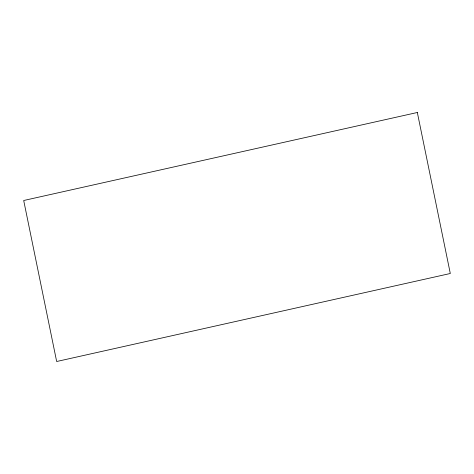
<?xml version="1.0" encoding="UTF-8"?>
<svg xmlns="http://www.w3.org/2000/svg" width="474" height="474" viewBox="0 0 474 474"><rect width="100%" height="100%" fill="white"/><g stroke="black" fill="none" stroke-linecap="round" stroke-linejoin="round"><path stroke-width="0.71" d="M417.333 112.492L23.7 200.502L56.667 361.508L450.3 273.498L417.333 112.492"/></g></svg>
